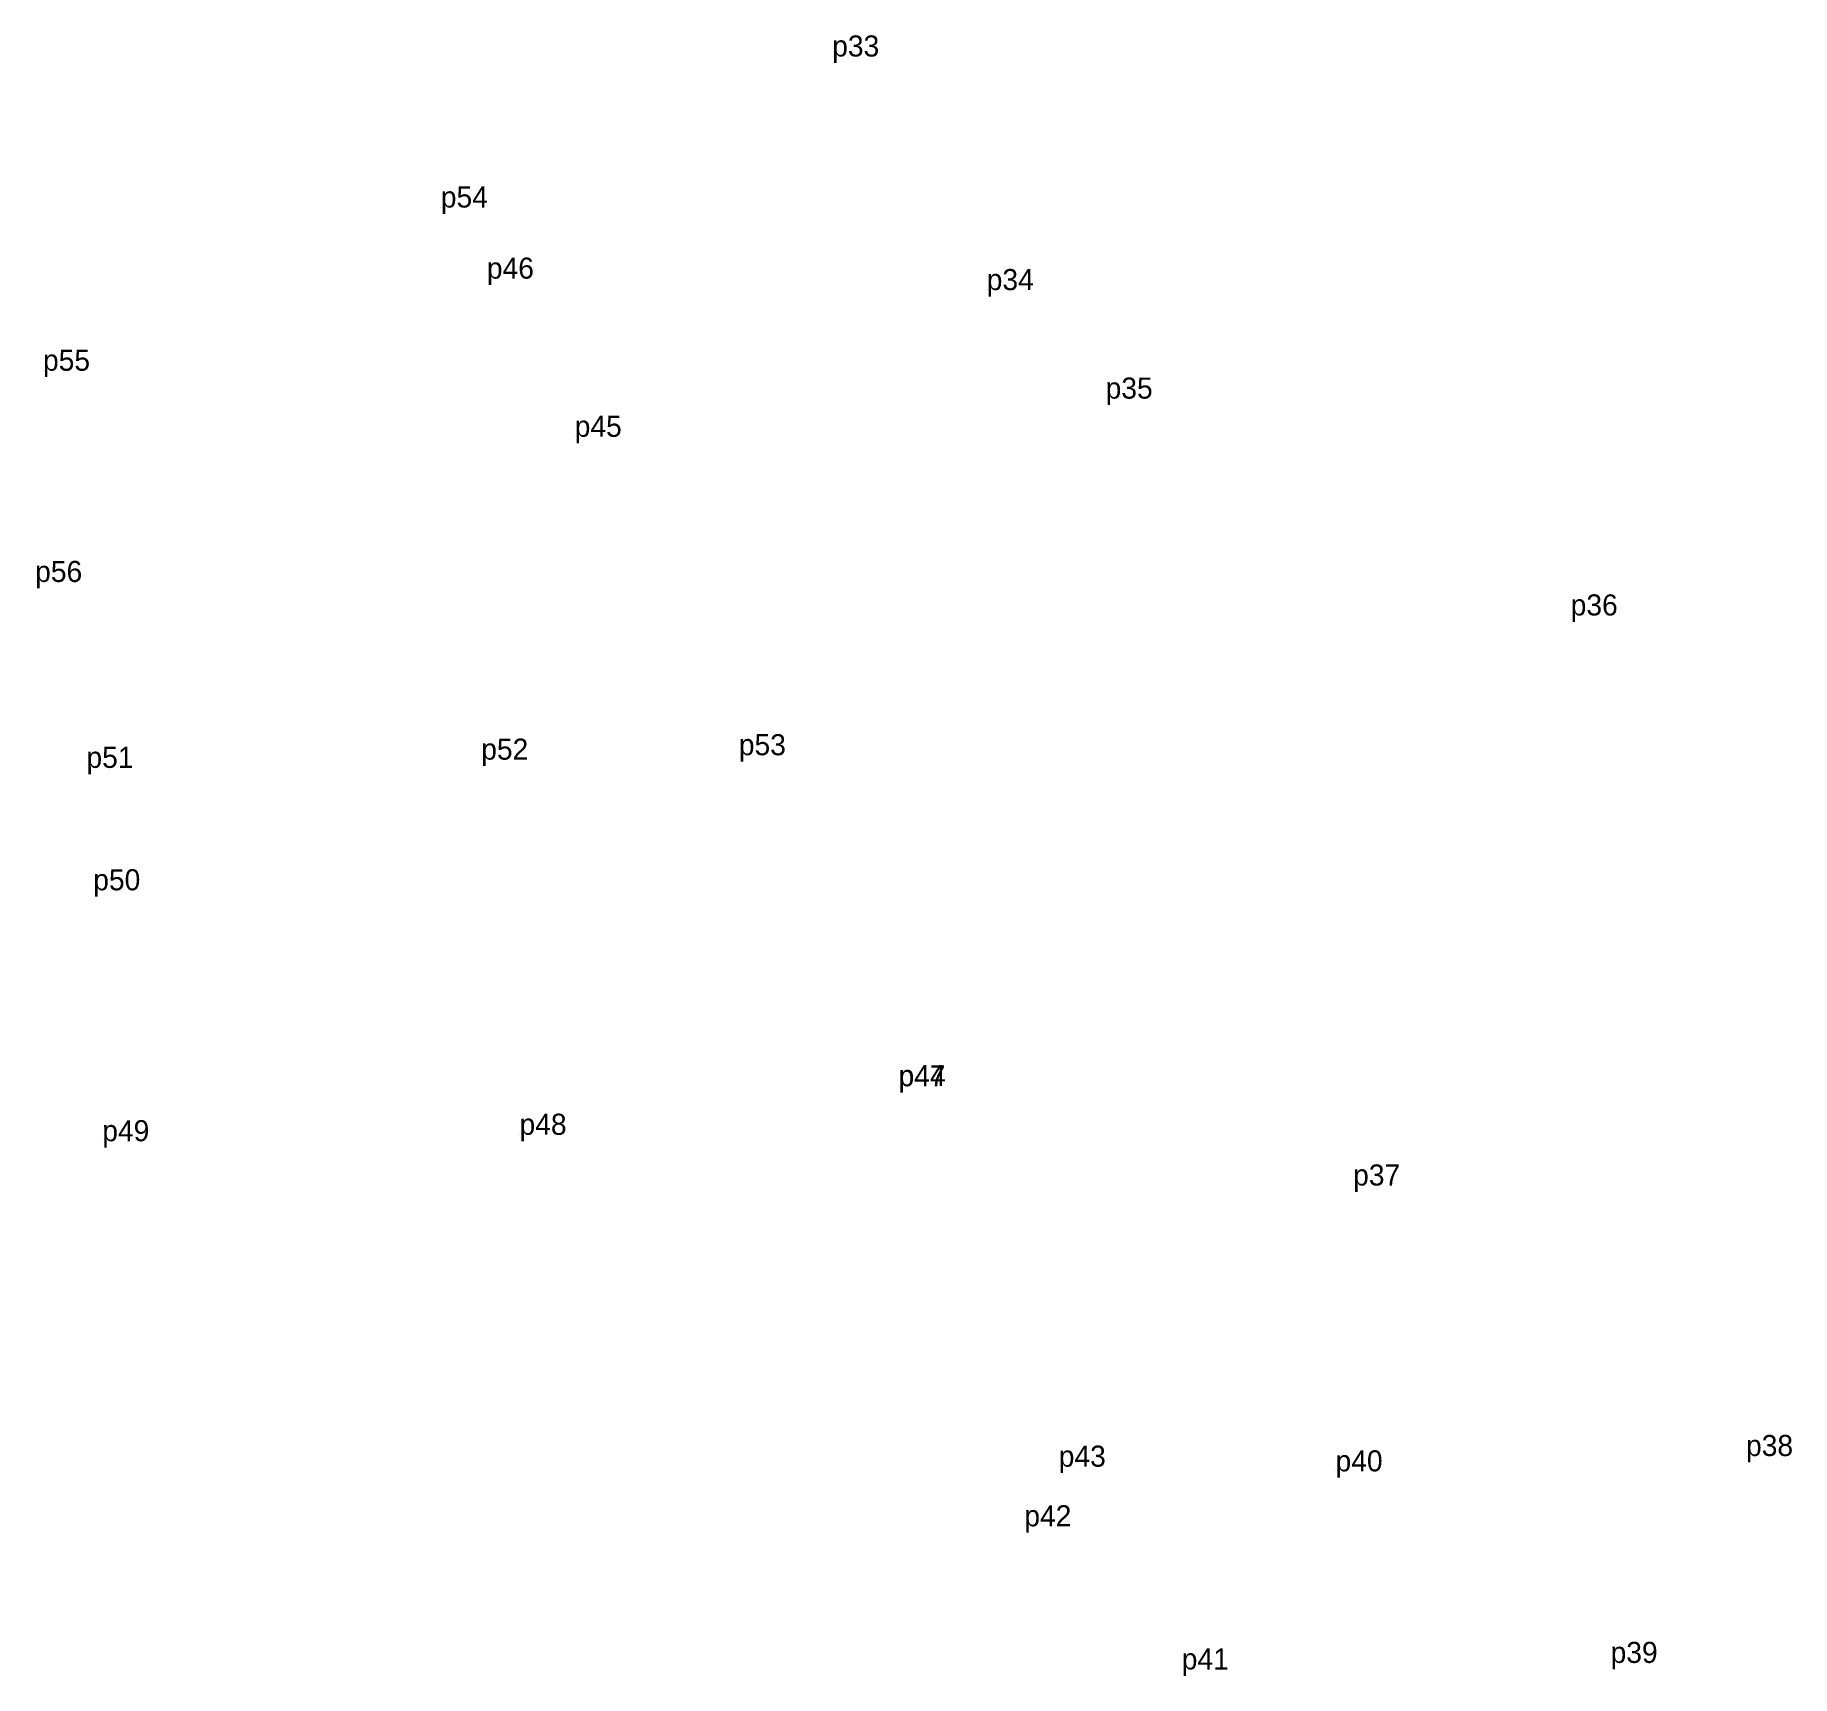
# Model space of a CAD drawing. Extents: x 550482 to 554707, y 1838204 to 1840949.
# Drawn here: x 550482.3 to 550632.3, y 1840809.4 to 1840949.5 of the extents above.
import ezdxf

# ---------------------------------------------------------------- set-up
doc = ezdxf.new("R2010")
doc.units = 0
doc.layers.add('Level 12', color=7, linetype='Continuous')
doc.layers.add('Level 7', color=7, linetype='Continuous')

msp = doc.modelspace()

# ---------------------------------------------------------------- linework, layer by layer
at = {"layer": 'Level 7'}
for p, q in [((550550.386, 1840947.661), (550550.386, 1840947.661)), ((550516.976, 1840934.769), (550516.976, 1840934.769)), ((550520.906, 1840928.7), (550520.906, 1840928.7)), ((550563.58, 1840927.718), (550563.58, 1840927.718)), ((550483.023, 1840920.837), (550483.023, 1840920.837)), ((550573.73, 1840918.462), (550573.73, 1840918.462)), ((550528.412, 1840915.201), (550528.412, 1840915.201)), ((550482.348, 1840902.812), (550482.348, 1840902.812)), ((550613.428, 1840899.952), (550613.428, 1840899.952)), ((550542.42, 1840888.021), (550542.42, 1840888.021)), ((550486.728, 1840886.935), (550486.728, 1840886.935)), ((550520.427, 1840887.64), (550520.427, 1840887.64)), ((550487.309, 1840876.491), (550487.309, 1840876.491)), ((550556.042, 1840859.761), (550556.042, 1840859.761)), ((550556.059, 1840859.777), (550556.059, 1840859.777)), ((550488.084, 1840855.073), (550488.084, 1840855.073)), ((550523.704, 1840855.618), (550523.704, 1840855.618)), ((550594.862, 1840851.294), (550594.862, 1840851.294)), ((550628.399, 1840828.198), (550628.399, 1840828.198)), ((550569.73, 1840827.292), (550569.73, 1840827.292)), ((550593.355, 1840826.893), (550593.355, 1840826.893)), ((550566.79, 1840822.197), (550566.79, 1840822.197)), ((550580.228, 1840809.976), (550580.228, 1840809.976)), ((550616.836, 1840810.538), (550616.836, 1840810.538))]:
    msp.add_line(p, q, dxfattribs=at)

# ---------------------------------------------------------------- texts
at = {"layer": 'Level 12'}
for s, p in [('p33', (550550.39, 1840947.66)), ('p54', (550516.98, 1840934.77)), ('p46', (550520.91, 1840928.7)), ('p34', (550563.58, 1840927.72)), ('p55', (550483.02, 1840920.84)), ('p35', (550573.73, 1840918.46)), ('p45', (550528.41, 1840915.2)), ('p56', (550482.35, 1840902.81)), ('p36', (550613.43, 1840899.95)), ('p52', (550520.43, 1840887.64)), ('p53', (550542.42, 1840888.02)), ('p51', (550486.73, 1840886.94)), ('p50', (550487.31, 1840876.49)), ('p47', (550556.04, 1840859.76)), ('p44', (550556.06, 1840859.78)), ('p49', (550488.08, 1840855.07)), ('p48', (550523.7, 1840855.62)), ('p37', (550594.86, 1840851.29)), ('p38', (550628.4, 1840828.2)), ('p43', (550569.73, 1840827.29)), ('p40', (550593.36, 1840826.89)), ('p42', (550566.79, 1840822.2)), ('p41', (550580.23, 1840809.98)), ('p39', (550616.84, 1840810.54))]:
    msp.add_text(s, height=1.8, dxfattribs=at).set_placement(p)

doc.saveas('drawing.dxf')
